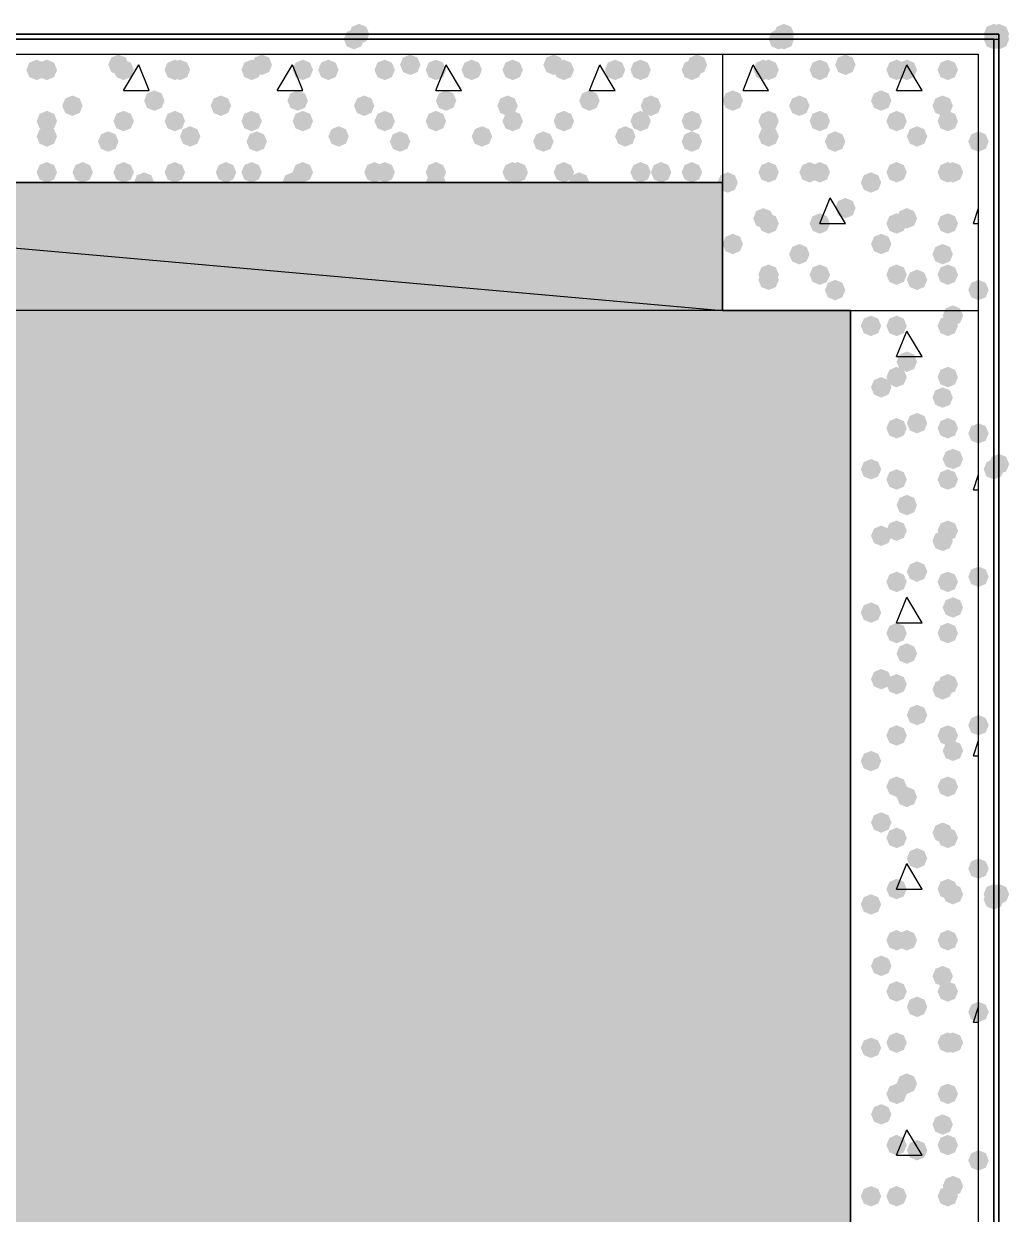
# Model space of a CAD drawing. Header units: millimetres. Extents: x 0 to 420, y 0 to 297.
# Drawn here: x 371.71 to 379.86, y 234.04 to 243.88 of the extents above; entities that cross this region are included whole.
import ezdxf

# ---------------------------------------------------------------- set-up
doc = ezdxf.new("R2010")
doc.units = ezdxf.units.MM
doc.layers.get('0').update_dxf_attribs({"linetype": 'CONTINUOUS'})

msp = doc.modelspace()

# ---------------------------------------------------------------- hatches: boundary and pattern name
at = {"true_color": 0x0000fe}
for points in [[(374.523, 243.755333), (374.498129, 243.695537), (374.438333, 243.670667), (374.378537, 243.695537), (374.353667, 243.755333), (374.378537, 243.815129), (374.438333, 243.84), (374.498129, 243.815129)], [(374.523, 243.755333), (374.498129, 243.695537), (374.438333, 243.670667), (374.378537, 243.695537), (374.353667, 243.755333), (374.378537, 243.815129), (374.438333, 243.84), (374.498129, 243.815129)], [(374.523, 243.755333), (374.498129, 243.695537), (374.438333, 243.670667), (374.378537, 243.695537), (374.353667, 243.755333), (374.378537, 243.815129), (374.438333, 243.84), (374.498129, 243.815129)], [(374.565333, 243.797667), (374.540462, 243.737871), (374.480667, 243.713), (374.420871, 243.737871), (374.396, 243.797667), (374.420871, 243.857462), (374.480667, 243.882333), (374.540462, 243.857463)], [(378.036667, 243.755333), (378.011796, 243.695537), (377.952, 243.670667), (377.892204, 243.695537), (377.867333, 243.755333), (377.892204, 243.815129), (377.952, 243.84), (378.011796, 243.815129)], [(378.079, 243.797667), (378.054129, 243.737871), (377.994333, 243.713), (377.934537, 243.737871), (377.909667, 243.797667), (377.934537, 243.857462), (377.994333, 243.882333), (378.054129, 243.857463)], [(378.079, 243.755333), (378.054129, 243.695537), (377.994333, 243.670667), (377.934537, 243.695537), (377.909667, 243.755333), (377.934537, 243.815129), (377.994333, 243.84), (378.054129, 243.815129)], [(378.079, 243.755333), (378.054129, 243.695537), (377.994333, 243.670667), (377.934537, 243.695537), (377.909667, 243.755333), (377.934537, 243.815129), (377.994333, 243.84), (378.054129, 243.815129)], [(379.814667, 243.797667), (379.789796, 243.737871), (379.73, 243.713), (379.670204, 243.737871), (379.645333, 243.797667), (379.670204, 243.857462), (379.73, 243.882333), (379.789796, 243.857463)], [(379.814667, 243.755333), (379.789796, 243.695537), (379.73, 243.670667), (379.670204, 243.695537), (379.645333, 243.755333), (379.670204, 243.815129), (379.73, 243.84), (379.789796, 243.815129)], [(379.814667, 243.755333), (379.789796, 243.695537), (379.73, 243.670667), (379.670204, 243.695537), (379.645333, 243.755333), (379.670204, 243.815129), (379.73, 243.84), (379.789796, 243.815129)], [(379.814667, 243.755333), (379.789796, 243.695537), (379.73, 243.670667), (379.670204, 243.695537), (379.645333, 243.755333), (379.670204, 243.815129), (379.73, 243.84), (379.789796, 243.815129)], [(379.814667, 243.755333), (379.789796, 243.695537), (379.73, 243.670667), (379.670204, 243.695537), (379.645333, 243.755333), (379.670204, 243.815129), (379.73, 243.84), (379.789796, 243.815129)], [(379.814667, 243.755333), (379.789796, 243.695537), (379.73, 243.670667), (379.670204, 243.695537), (379.645333, 243.755333), (379.670204, 243.815129), (379.73, 243.84), (379.789796, 243.815129)], [(379.814667, 243.755333), (379.789796, 243.695537), (379.73, 243.670667), (379.670204, 243.695537), (379.645333, 243.755333), (379.670204, 243.815129), (379.73, 243.84), (379.789796, 243.815129)], [(379.814667, 243.755333), (379.789796, 243.695537), (379.73, 243.670667), (379.670204, 243.695537), (379.645333, 243.755333), (379.670204, 243.815129), (379.73, 243.84), (379.789796, 243.815129)], [(379.857, 243.797667), (379.832129, 243.737871), (379.772333, 243.713), (379.712538, 243.737871), (379.687667, 243.797667), (379.712537, 243.857462), (379.772333, 243.882333), (379.832129, 243.857463)], [(379.857, 243.797667), (379.832129, 243.737871), (379.772333, 243.713), (379.712538, 243.737871), (379.687667, 243.797667), (379.712537, 243.857462), (379.772333, 243.882333), (379.832129, 243.857463)], [(379.857, 243.755333), (379.832129, 243.695537), (379.772333, 243.670667), (379.712538, 243.695537), (379.687667, 243.755333), (379.712537, 243.815129), (379.772333, 243.84), (379.832129, 243.815129)], [(379.857, 243.755333), (379.832129, 243.695537), (379.772333, 243.670667), (379.712538, 243.695537), (379.687667, 243.755333), (379.712537, 243.815129), (379.772333, 243.84), (379.832129, 243.815129)], [(379.814667, 240.199333), (379.789796, 240.139537), (379.73, 240.114667), (379.670204, 240.139537), (379.645333, 240.199333), (379.670204, 240.259129), (379.73, 240.284), (379.789796, 240.259129)], [(379.814667, 240.199333), (379.789796, 240.139537), (379.73, 240.114667), (379.670204, 240.139537), (379.645333, 240.199333), (379.670204, 240.259129), (379.73, 240.284), (379.789796, 240.259129)], [(379.814667, 240.199333), (379.789796, 240.139537), (379.73, 240.114667), (379.670204, 240.139537), (379.645333, 240.199333), (379.670204, 240.259129), (379.73, 240.284), (379.789796, 240.259129)], [(379.857, 240.241667), (379.832129, 240.181871), (379.772333, 240.157), (379.712538, 240.181871), (379.687667, 240.241667), (379.712537, 240.301462), (379.772333, 240.326333), (379.832129, 240.301463)], [(379.814667, 236.685667), (379.789796, 236.625871), (379.73, 236.601), (379.670204, 236.625871), (379.645333, 236.685667), (379.670204, 236.745462), (379.73, 236.770333), (379.789796, 236.745463)], [(379.814667, 236.685667), (379.789796, 236.625871), (379.73, 236.601), (379.670204, 236.625871), (379.645333, 236.685667), (379.670204, 236.745462), (379.73, 236.770333), (379.789796, 236.745463)], [(379.814667, 236.643333), (379.789796, 236.583537), (379.73, 236.558667), (379.670204, 236.583537), (379.645333, 236.643333), (379.670204, 236.703129), (379.73, 236.728), (379.789796, 236.703129)], [(379.857, 236.685667), (379.832129, 236.625871), (379.772333, 236.601), (379.712538, 236.625871), (379.687667, 236.685667), (379.712537, 236.745462), (379.772333, 236.770333), (379.832129, 236.745463)]]:
    msp.add_hatch(color=0, dxfattribs=at).paths.add_polyline_path(points, flags=0)
at = {"true_color": 0x000007}
for points in [[(379.814667, 243.755333), (379.789796, 243.695537), (379.73, 243.670667), (379.670204, 243.695537), (379.645333, 243.755333), (379.670204, 243.815129), (379.73, 243.84), (379.789796, 243.815129)], [(378.587, 243.543667), (378.562129, 243.483871), (378.502333, 243.459), (378.442538, 243.483871), (378.417667, 243.543667), (378.442537, 243.603462), (378.502333, 243.628333), (378.562129, 243.603463)], [(377.909667, 243.501333), (377.884796, 243.441537), (377.825, 243.416667), (377.765204, 243.441537), (377.740333, 243.501333), (377.765204, 243.561129), (377.825, 243.586), (377.884796, 243.561129)], [(377.952, 243.501333), (377.927129, 243.441537), (377.867333, 243.416667), (377.807538, 243.441537), (377.782667, 243.501333), (377.807537, 243.561129), (377.867333, 243.586), (377.927129, 243.561129)], [(378.375333, 243.501333), (378.350462, 243.441537), (378.290667, 243.416667), (378.230871, 243.441537), (378.206, 243.501333), (378.230871, 243.561129), (378.290667, 243.586), (378.350462, 243.561129)], [(379.010333, 243.501333), (378.985463, 243.441537), (378.925667, 243.416667), (378.865871, 243.441537), (378.841, 243.501333), (378.865871, 243.561129), (378.925667, 243.586), (378.985462, 243.561129)], [(379.095, 243.501333), (379.070129, 243.441537), (379.010333, 243.416667), (378.950538, 243.441537), (378.925667, 243.501333), (378.950537, 243.561129), (379.010333, 243.586), (379.070129, 243.561129)], [(379.433667, 243.501333), (379.408796, 243.441537), (379.349, 243.416667), (379.289204, 243.441537), (379.264333, 243.501333), (379.289204, 243.561129), (379.349, 243.586), (379.408796, 243.561129)], [(377.655667, 243.247333), (377.630796, 243.187537), (377.571, 243.162667), (377.511204, 243.187537), (377.486333, 243.247333), (377.511204, 243.307129), (377.571, 243.332), (377.630796, 243.307129)], [(378.883333, 243.247333), (378.858462, 243.187537), (378.798667, 243.162667), (378.738871, 243.187537), (378.714, 243.247333), (378.738871, 243.307129), (378.798667, 243.332), (378.858462, 243.307129)], [(378.206, 243.205), (378.181129, 243.145204), (378.121333, 243.120333), (378.061537, 243.145204), (378.036667, 243.205), (378.061537, 243.264796), (378.121333, 243.289667), (378.181129, 243.264796)], [(379.391333, 243.205), (379.366463, 243.145204), (379.306667, 243.120333), (379.246871, 243.145204), (379.222, 243.205), (379.246871, 243.264796), (379.306667, 243.289667), (379.366462, 243.264796)], [(377.952, 243.078), (377.927129, 243.018204), (377.867333, 242.993333), (377.807538, 243.018204), (377.782667, 243.078), (377.807537, 243.137796), (377.867333, 243.162667), (377.927129, 243.137796)], [(378.375333, 243.078), (378.350462, 243.018204), (378.290667, 242.993333), (378.230871, 243.018204), (378.206, 243.078), (378.230871, 243.137796), (378.290667, 243.162667), (378.350462, 243.137796)], [(379.010333, 243.078), (378.985463, 243.018204), (378.925667, 242.993333), (378.865871, 243.018204), (378.841, 243.078), (378.865871, 243.137796), (378.925667, 243.162667), (378.985462, 243.137796)], [(379.433667, 243.078), (379.408796, 243.018204), (379.349, 242.993333), (379.289204, 243.018204), (379.264333, 243.078), (379.289204, 243.137796), (379.349, 243.162667), (379.408796, 243.137796)], [(377.952, 242.951), (377.927129, 242.891204), (377.867333, 242.866333), (377.807538, 242.891204), (377.782667, 242.951), (377.807537, 243.010796), (377.867333, 243.035667), (377.927129, 243.010796)], [(379.179667, 242.951), (379.154796, 242.891204), (379.095, 242.866333), (379.035204, 242.891204), (379.010333, 242.951), (379.035204, 243.010796), (379.095, 243.035667), (379.154796, 243.010796)], [(378.502333, 242.908667), (378.477462, 242.848871), (378.417667, 242.824), (378.357871, 242.848871), (378.333, 242.908667), (378.357871, 242.968462), (378.417667, 242.993333), (378.477462, 242.968463)], [(379.687667, 242.908667), (379.662796, 242.848871), (379.603, 242.824), (379.543204, 242.848871), (379.518333, 242.908667), (379.543204, 242.968462), (379.603, 242.993333), (379.662796, 242.968463)], [(377.952, 242.654667), (377.927129, 242.594871), (377.867333, 242.57), (377.807538, 242.594871), (377.782667, 242.654667), (377.807537, 242.714462), (377.867333, 242.739333), (377.927129, 242.714463)], [(378.290667, 242.654667), (378.265796, 242.594871), (378.206, 242.57), (378.146204, 242.594871), (378.121333, 242.654667), (378.146204, 242.714462), (378.206, 242.739333), (378.265796, 242.714463)], [(378.375333, 242.654667), (378.350462, 242.594871), (378.290667, 242.57), (378.230871, 242.594871), (378.206, 242.654667), (378.230871, 242.714462), (378.290667, 242.739333), (378.350462, 242.714463)], [(379.010333, 242.654667), (378.985463, 242.594871), (378.925667, 242.57), (378.865871, 242.594871), (378.841, 242.654667), (378.865871, 242.714462), (378.925667, 242.739333), (378.985462, 242.714463)], [(379.433667, 242.654667), (379.408796, 242.594871), (379.349, 242.57), (379.289204, 242.594871), (379.264333, 242.654667), (379.289204, 242.714462), (379.349, 242.739333), (379.408796, 242.714463)], [(379.476, 242.654667), (379.451129, 242.594871), (379.391333, 242.57), (379.331537, 242.594871), (379.306667, 242.654667), (379.331537, 242.714462), (379.391333, 242.739333), (379.451129, 242.714463)], [(377.613333, 242.57), (377.588462, 242.510204), (377.528667, 242.485333), (377.468871, 242.510204), (377.444, 242.57), (377.468871, 242.629796), (377.528667, 242.654667), (377.588462, 242.629796)], [(378.798667, 242.57), (378.773796, 242.510204), (378.714, 242.485333), (378.654204, 242.510204), (378.629333, 242.57), (378.654204, 242.629796), (378.714, 242.654667), (378.773796, 242.629796)], [(378.587, 242.358333), (378.562129, 242.298537), (378.502333, 242.273667), (378.442538, 242.298537), (378.417667, 242.358333), (378.442537, 242.418129), (378.502333, 242.443), (378.562129, 242.418129)], [(377.909667, 242.273667), (377.884796, 242.213871), (377.825, 242.189), (377.765204, 242.213871), (377.740333, 242.273667), (377.765204, 242.333462), (377.825, 242.358333), (377.884796, 242.333463)], [(379.095, 242.273667), (379.070129, 242.213871), (379.010333, 242.189), (378.950538, 242.213871), (378.925667, 242.273667), (378.950537, 242.333462), (379.010333, 242.358333), (379.070129, 242.333463)], [(377.952, 242.231333), (377.927129, 242.171537), (377.867333, 242.146667), (377.807538, 242.171537), (377.782667, 242.231333), (377.807537, 242.291129), (377.867333, 242.316), (377.927129, 242.291129)], [(378.375333, 242.231333), (378.350462, 242.171537), (378.290667, 242.146667), (378.230871, 242.171537), (378.206, 242.231333), (378.230871, 242.291129), (378.290667, 242.316), (378.350462, 242.291129)], [(379.010333, 242.231333), (378.985463, 242.171537), (378.925667, 242.146667), (378.865871, 242.171537), (378.841, 242.231333), (378.865871, 242.291129), (378.925667, 242.316), (378.985462, 242.291129)], [(379.433667, 242.231333), (379.408796, 242.171537), (379.349, 242.146667), (379.289204, 242.171537), (379.264333, 242.231333), (379.289204, 242.291129), (379.349, 242.316), (379.408796, 242.291129)], [(377.655667, 242.062), (377.630796, 242.002204), (377.571, 241.977333), (377.511204, 242.002204), (377.486333, 242.062), (377.511204, 242.121796), (377.571, 242.146667), (377.630796, 242.121796)], [(378.883333, 242.062), (378.858462, 242.002204), (378.798667, 241.977333), (378.738871, 242.002204), (378.714, 242.062), (378.738871, 242.121796), (378.798667, 242.146667), (378.858462, 242.121796)], [(378.206, 241.977333), (378.181129, 241.917537), (378.121333, 241.892667), (378.061537, 241.917537), (378.036667, 241.977333), (378.061537, 242.037129), (378.121333, 242.062), (378.181129, 242.037129)], [(379.391333, 241.977333), (379.366463, 241.917537), (379.306667, 241.892667), (379.246871, 241.917537), (379.222, 241.977333), (379.246871, 242.037129), (379.306667, 242.062), (379.366462, 242.037129)], [(377.952, 241.808), (377.927129, 241.748204), (377.867333, 241.723333), (377.807538, 241.748204), (377.782667, 241.808), (377.807537, 241.867796), (377.867333, 241.892667), (377.927129, 241.867796)], [(377.952, 241.765667), (377.927129, 241.705871), (377.867333, 241.681), (377.807538, 241.705871), (377.782667, 241.765667), (377.807537, 241.825462), (377.867333, 241.850333), (377.927129, 241.825463)], [(378.375333, 241.808), (378.350462, 241.748204), (378.290667, 241.723333), (378.230871, 241.748204), (378.206, 241.808), (378.230871, 241.867796), (378.290667, 241.892667), (378.350462, 241.867796)], [(379.010333, 241.808), (378.985463, 241.748204), (378.925667, 241.723333), (378.865871, 241.748204), (378.841, 241.808), (378.865871, 241.867796), (378.925667, 241.892667), (378.985462, 241.867796)], [(379.179667, 241.765667), (379.154796, 241.705871), (379.095, 241.681), (379.035204, 241.705871), (379.010333, 241.765667), (379.035204, 241.825462), (379.095, 241.850333), (379.154796, 241.825463)], [(379.433667, 241.808), (379.408796, 241.748204), (379.349, 241.723333), (379.289204, 241.748204), (379.264333, 241.808), (379.289204, 241.867796), (379.349, 241.892667), (379.408796, 241.867796)], [(378.502333, 241.681), (378.477462, 241.621204), (378.417667, 241.596333), (378.357871, 241.621204), (378.333, 241.681), (378.357871, 241.740796), (378.417667, 241.765667), (378.477462, 241.740796)], [(379.687667, 241.681), (379.662796, 241.621204), (379.603, 241.596333), (379.543204, 241.621204), (379.518333, 241.681), (379.543204, 241.740796), (379.603, 241.765667), (379.662796, 241.740796)]]:
    msp.add_hatch(color=0, dxfattribs=at).paths.add_polyline_path(points, flags=0)
h = msp.add_hatch(color=0, dxfattribs=at)
h.paths.add_polyline_path([(31.284333, 243.755333), (379.73, 243.755333)], flags=0)
h.paths.add_polyline_path([(379.73, 243.755333), (31.284333, 243.755333)], flags=0)
h = msp.add_hatch(color=0, dxfattribs=at)
h.paths.add_polyline_path([(379.73, 243.755333), (379.73, 100.160667)], flags=0)
h.paths.add_polyline_path([(379.73, 100.160667), (379.73, 243.755333)], flags=0)
at = {"true_color": 0x000008}
for points in [[(372.575667, 243.543667), (372.550796, 243.483871), (372.491, 243.459), (372.431204, 243.483871), (372.406333, 243.543667), (372.431204, 243.603462), (372.491, 243.628333), (372.550796, 243.603463)], [(373.761, 243.543667), (373.736129, 243.483871), (373.676333, 243.459), (373.616537, 243.483871), (373.591667, 243.543667), (373.616537, 243.603462), (373.676333, 243.628333), (373.736129, 243.603463)], [(374.988667, 243.543667), (374.963796, 243.483871), (374.904, 243.459), (374.844204, 243.483871), (374.819333, 243.543667), (374.844204, 243.603462), (374.904, 243.628333), (374.963796, 243.603463)], [(376.174, 243.543667), (376.149129, 243.483871), (376.089333, 243.459), (376.029537, 243.483871), (376.004667, 243.543667), (376.029537, 243.603462), (376.089333, 243.628333), (376.149129, 243.603463)], [(377.359333, 243.543667), (377.334462, 243.483871), (377.274667, 243.459), (377.214871, 243.483871), (377.19, 243.543667), (377.214871, 243.603462), (377.274667, 243.628333), (377.334462, 243.603463)], [(371.898333, 243.501333), (371.873462, 243.441537), (371.813667, 243.416667), (371.753871, 243.441537), (371.729, 243.501333), (371.753871, 243.561129), (371.813667, 243.586), (371.873462, 243.561129)], [(371.983, 243.501333), (371.958129, 243.441537), (371.898333, 243.416667), (371.838538, 243.441537), (371.813667, 243.501333), (371.838537, 243.561129), (371.898333, 243.586), (371.958129, 243.561129)], [(372.618, 243.501333), (372.593129, 243.441537), (372.533333, 243.416667), (372.473538, 243.441537), (372.448667, 243.501333), (372.473537, 243.561129), (372.533333, 243.586), (372.593129, 243.561129)], [(373.041333, 243.501333), (373.016462, 243.441537), (372.956667, 243.416667), (372.896871, 243.441537), (372.872, 243.501333), (372.896871, 243.561129), (372.956667, 243.586), (373.016462, 243.561129)], [(373.083667, 243.501333), (373.058796, 243.441537), (372.999, 243.416667), (372.939204, 243.441537), (372.914333, 243.501333), (372.939204, 243.561129), (372.999, 243.586), (373.058796, 243.561129)], [(373.676333, 243.501333), (373.651462, 243.441537), (373.591667, 243.416667), (373.531871, 243.441537), (373.507, 243.501333), (373.531871, 243.561129), (373.591667, 243.586), (373.651462, 243.561129)], [(374.099667, 243.501333), (374.074796, 243.441537), (374.015, 243.416667), (373.955204, 243.441537), (373.930333, 243.501333), (373.955204, 243.561129), (374.015, 243.586), (374.074796, 243.561129)], [(374.311333, 243.501333), (374.286462, 243.441537), (374.226667, 243.416667), (374.166871, 243.441537), (374.142, 243.501333), (374.166871, 243.561129), (374.226667, 243.586), (374.286462, 243.561129)], [(374.777, 243.501333), (374.752129, 243.441537), (374.692333, 243.416667), (374.632538, 243.441537), (374.607667, 243.501333), (374.632537, 243.561129), (374.692333, 243.586), (374.752129, 243.561129)], [(375.200333, 243.501333), (375.175462, 243.441537), (375.115667, 243.416667), (375.055871, 243.441537), (375.031, 243.501333), (375.055871, 243.561129), (375.115667, 243.586), (375.175462, 243.561129)], [(375.496667, 243.501333), (375.471796, 243.441537), (375.412, 243.416667), (375.352204, 243.441537), (375.327333, 243.501333), (375.352204, 243.561129), (375.412, 243.586), (375.471796, 243.561129)], [(375.835333, 243.501333), (375.810462, 243.441537), (375.750667, 243.416667), (375.690871, 243.441537), (375.666, 243.501333), (375.690871, 243.561129), (375.750667, 243.586), (375.810462, 243.561129)], [(376.258667, 243.501333), (376.233796, 243.441537), (376.174, 243.416667), (376.114204, 243.441537), (376.089333, 243.501333), (376.114204, 243.561129), (376.174, 243.586), (376.233796, 243.561129)], [(376.682, 243.501333), (376.657129, 243.441537), (376.597333, 243.416667), (376.537537, 243.441537), (376.512667, 243.501333), (376.537537, 243.561129), (376.597333, 243.586), (376.657129, 243.561129)], [(376.893667, 243.501333), (376.868796, 243.441537), (376.809, 243.416667), (376.749204, 243.441537), (376.724333, 243.501333), (376.749204, 243.561129), (376.809, 243.586), (376.868796, 243.561129)], [(377.317, 243.501333), (377.292129, 243.441537), (377.232333, 243.416667), (377.172537, 243.441537), (377.147667, 243.501333), (377.172537, 243.561129), (377.232333, 243.586), (377.292129, 243.561129)], [(372.872, 243.247333), (372.847129, 243.187537), (372.787333, 243.162667), (372.727538, 243.187537), (372.702667, 243.247333), (372.727537, 243.307129), (372.787333, 243.332), (372.847129, 243.307129)], [(374.057333, 243.247333), (374.032462, 243.187537), (373.972667, 243.162667), (373.912871, 243.187537), (373.888, 243.247333), (373.912871, 243.307129), (373.972667, 243.332), (374.032462, 243.307129)], [(375.285, 243.247333), (375.260129, 243.187537), (375.200333, 243.162667), (375.140538, 243.187537), (375.115667, 243.247333), (375.140537, 243.307129), (375.200333, 243.332), (375.260129, 243.307129)], [(376.470333, 243.247333), (376.445462, 243.187537), (376.385667, 243.162667), (376.325871, 243.187537), (376.301, 243.247333), (376.325871, 243.307129), (376.385667, 243.332), (376.445462, 243.307129)], [(372.194667, 243.205), (372.169796, 243.145204), (372.11, 243.120333), (372.050204, 243.145204), (372.025333, 243.205), (372.050204, 243.264796), (372.11, 243.289667), (372.169796, 243.264796)], [(373.422333, 243.205), (373.397462, 243.145204), (373.337667, 243.120333), (373.277871, 243.145204), (373.253, 243.205), (373.277871, 243.264796), (373.337667, 243.289667), (373.397462, 243.264796)], [(374.607667, 243.205), (374.582796, 243.145204), (374.523, 243.120333), (374.463204, 243.145204), (374.438333, 243.205), (374.463204, 243.264796), (374.523, 243.289667), (374.582796, 243.264796)], [(375.793, 243.205), (375.768129, 243.145204), (375.708333, 243.120333), (375.648537, 243.145204), (375.623667, 243.205), (375.648537, 243.264796), (375.708333, 243.289667), (375.768129, 243.264796)], [(376.978333, 243.205), (376.953463, 243.145204), (376.893667, 243.120333), (376.833871, 243.145204), (376.809, 243.205), (376.833871, 243.264796), (376.893667, 243.289667), (376.953462, 243.264796)], [(371.983, 243.078), (371.958129, 243.018204), (371.898333, 242.993333), (371.838538, 243.018204), (371.813667, 243.078), (371.838537, 243.137796), (371.898333, 243.162667), (371.958129, 243.137796)], [(372.618, 243.078), (372.593129, 243.018204), (372.533333, 242.993333), (372.473538, 243.018204), (372.448667, 243.078), (372.473537, 243.137796), (372.533333, 243.162667), (372.593129, 243.137796)], [(373.041333, 243.078), (373.016462, 243.018204), (372.956667, 242.993333), (372.896871, 243.018204), (372.872, 243.078), (372.896871, 243.137796), (372.956667, 243.162667), (373.016462, 243.137796)], [(373.676333, 243.078), (373.651462, 243.018204), (373.591667, 242.993333), (373.531871, 243.018204), (373.507, 243.078), (373.531871, 243.137796), (373.591667, 243.162667), (373.651462, 243.137796)], [(374.099667, 243.078), (374.074796, 243.018204), (374.015, 242.993333), (373.955204, 243.018204), (373.930333, 243.078), (373.955204, 243.137796), (374.015, 243.162667), (374.074796, 243.137796)], [(374.777, 243.078), (374.752129, 243.018204), (374.692333, 242.993333), (374.632538, 243.018204), (374.607667, 243.078), (374.632537, 243.137796), (374.692333, 243.162667), (374.752129, 243.137796)], [(375.200333, 243.078), (375.175462, 243.018204), (375.115667, 242.993333), (375.055871, 243.018204), (375.031, 243.078), (375.055871, 243.137796), (375.115667, 243.162667), (375.175462, 243.137796)], [(375.835333, 243.078), (375.810462, 243.018204), (375.750667, 242.993333), (375.690871, 243.018204), (375.666, 243.078), (375.690871, 243.137796), (375.750667, 243.162667), (375.810462, 243.137796)], [(376.258667, 243.078), (376.233796, 243.018204), (376.174, 242.993333), (376.114204, 243.018204), (376.089333, 243.078), (376.114204, 243.137796), (376.174, 243.162667), (376.233796, 243.137796)], [(376.893667, 243.078), (376.868796, 243.018204), (376.809, 242.993333), (376.749204, 243.018204), (376.724333, 243.078), (376.749204, 243.137796), (376.809, 243.162667), (376.868796, 243.137796)], [(377.317, 243.078), (377.292129, 243.018204), (377.232333, 242.993333), (377.172537, 243.018204), (377.147667, 243.078), (377.172537, 243.137796), (377.232333, 243.162667), (377.292129, 243.137796)], [(371.983, 242.951), (371.958129, 242.891204), (371.898333, 242.866333), (371.838538, 242.891204), (371.813667, 242.951), (371.838537, 243.010796), (371.898333, 243.035667), (371.958129, 243.010796)], [(373.168333, 242.951), (373.143462, 242.891204), (373.083667, 242.866333), (373.023871, 242.891204), (372.999, 242.951), (373.023871, 243.010796), (373.083667, 243.035667), (373.143462, 243.010796)], [(374.396, 242.951), (374.371129, 242.891204), (374.311333, 242.866333), (374.251537, 242.891204), (374.226667, 242.951), (374.251537, 243.010796), (374.311333, 243.035667), (374.371129, 243.010796)], [(375.581333, 242.951), (375.556462, 242.891204), (375.496667, 242.866333), (375.436871, 242.891204), (375.412, 242.951), (375.436871, 243.010796), (375.496667, 243.035667), (375.556462, 243.010796)], [(376.766667, 242.951), (376.741796, 242.891204), (376.682, 242.866333), (376.622204, 242.891204), (376.597333, 242.951), (376.622204, 243.010796), (376.682, 243.035667), (376.741796, 243.010796)], [(372.491, 242.908667), (372.466129, 242.848871), (372.406333, 242.824), (372.346537, 242.848871), (372.321667, 242.908667), (372.346537, 242.968462), (372.406333, 242.993333), (372.466129, 242.968463)], [(373.718667, 242.908667), (373.693796, 242.848871), (373.634, 242.824), (373.574204, 242.848871), (373.549333, 242.908667), (373.574204, 242.968462), (373.634, 242.993333), (373.693796, 242.968463)], [(374.904, 242.908667), (374.879129, 242.848871), (374.819333, 242.824), (374.759537, 242.848871), (374.734667, 242.908667), (374.759537, 242.968462), (374.819333, 242.993333), (374.879129, 242.968463)], [(376.089333, 242.908667), (376.064462, 242.848871), (376.004667, 242.824), (375.944871, 242.848871), (375.92, 242.908667), (375.944871, 242.968462), (376.004667, 242.993333), (376.064462, 242.968463)], [(377.317, 242.908667), (377.292129, 242.848871), (377.232333, 242.824), (377.172537, 242.848871), (377.147667, 242.908667), (377.172537, 242.968462), (377.232333, 242.993333), (377.292129, 242.968463)], [(371.983, 242.654667), (371.958129, 242.594871), (371.898333, 242.57), (371.838538, 242.594871), (371.813667, 242.654667), (371.838537, 242.714462), (371.898333, 242.739333), (371.958129, 242.714463)], [(372.279333, 242.654667), (372.254462, 242.594871), (372.194667, 242.57), (372.134871, 242.594871), (372.11, 242.654667), (372.134871, 242.714462), (372.194667, 242.739333), (372.254462, 242.714463)], [(372.618, 242.654667), (372.593129, 242.594871), (372.533333, 242.57), (372.473538, 242.594871), (372.448667, 242.654667), (372.473537, 242.714462), (372.533333, 242.739333), (372.593129, 242.714463)], [(373.041333, 242.654667), (373.016462, 242.594871), (372.956667, 242.57), (372.896871, 242.594871), (372.872, 242.654667), (372.896871, 242.714462), (372.956667, 242.739333), (373.016462, 242.714463)], [(373.464667, 242.654667), (373.439796, 242.594871), (373.38, 242.57), (373.320204, 242.594871), (373.295333, 242.654667), (373.320204, 242.714462), (373.38, 242.739333), (373.439796, 242.714463)], [(373.676333, 242.654667), (373.651462, 242.594871), (373.591667, 242.57), (373.531871, 242.594871), (373.507, 242.654667), (373.531871, 242.714462), (373.591667, 242.739333), (373.651462, 242.714463)], [(374.099667, 242.654667), (374.074796, 242.594871), (374.015, 242.57), (373.955204, 242.594871), (373.930333, 242.654667), (373.955204, 242.714462), (374.015, 242.739333), (374.074796, 242.714463)], [(374.692333, 242.654667), (374.667462, 242.594871), (374.607667, 242.57), (374.547871, 242.594871), (374.523, 242.654667), (374.547871, 242.714462), (374.607667, 242.739333), (374.667462, 242.714463)], [(374.777, 242.654667), (374.752129, 242.594871), (374.692333, 242.57), (374.632538, 242.594871), (374.607667, 242.654667), (374.632537, 242.714462), (374.692333, 242.739333), (374.752129, 242.714463)], [(375.200333, 242.654667), (375.175462, 242.594871), (375.115667, 242.57), (375.055871, 242.594871), (375.031, 242.654667), (375.055871, 242.714462), (375.115667, 242.739333), (375.175462, 242.714463)], [(375.835333, 242.654667), (375.810462, 242.594871), (375.750667, 242.57), (375.690871, 242.594871), (375.666, 242.654667), (375.690871, 242.714462), (375.750667, 242.739333), (375.810462, 242.714463)], [(375.877667, 242.654667), (375.852796, 242.594871), (375.793, 242.57), (375.733204, 242.594871), (375.708333, 242.654667), (375.733204, 242.714462), (375.793, 242.739333), (375.852796, 242.714463)], [(376.258667, 242.654667), (376.233796, 242.594871), (376.174, 242.57), (376.114204, 242.594871), (376.089333, 242.654667), (376.114204, 242.714462), (376.174, 242.739333), (376.233796, 242.714463)], [(376.893667, 242.654667), (376.868796, 242.594871), (376.809, 242.57), (376.749204, 242.594871), (376.724333, 242.654667), (376.749204, 242.714462), (376.809, 242.739333), (376.868796, 242.714463)], [(377.063, 242.654667), (377.038129, 242.594871), (376.978333, 242.57), (376.918537, 242.594871), (376.893667, 242.654667), (376.918537, 242.714462), (376.978333, 242.739333), (377.038129, 242.714463)], [(377.317, 242.654667), (377.292129, 242.594871), (377.232333, 242.57), (377.172537, 242.594871), (377.147667, 242.654667), (377.172537, 242.714462), (377.232333, 242.739333), (377.292129, 242.714463)], [(372.787333, 242.57), (372.762462, 242.510204), (372.702667, 242.485333), (372.642871, 242.510204), (372.618, 242.57), (372.642871, 242.629796), (372.702667, 242.654667), (372.762462, 242.629796)], [(374.015, 242.57), (373.990129, 242.510204), (373.930333, 242.485333), (373.870538, 242.510204), (373.845667, 242.57), (373.870537, 242.629796), (373.930333, 242.654667), (373.990129, 242.629796)], [(375.200333, 242.57), (375.175462, 242.510204), (375.115667, 242.485333), (375.055871, 242.510204), (375.031, 242.57), (375.055871, 242.629796), (375.115667, 242.654667), (375.175462, 242.629796)], [(376.385667, 242.57), (376.360796, 242.510204), (376.301, 242.485333), (376.241204, 242.510204), (376.216333, 242.57), (376.241204, 242.629796), (376.301, 242.654667), (376.360796, 242.629796)], [(379.476, 241.469333), (379.451129, 241.409538), (379.391333, 241.384667), (379.331537, 241.409538), (379.306667, 241.469333), (379.331537, 241.529129), (379.391333, 241.554), (379.451129, 241.529129)], [(378.798667, 241.384667), (378.773796, 241.324871), (378.714, 241.3), (378.654204, 241.324871), (378.629333, 241.384667), (378.654204, 241.444462), (378.714, 241.469333), (378.773796, 241.444463)], [(379.010333, 241.384667), (378.985463, 241.324871), (378.925667, 241.3), (378.865871, 241.324871), (378.841, 241.384667), (378.865871, 241.444462), (378.925667, 241.469333), (378.985462, 241.444463)], [(379.433667, 241.384667), (379.408796, 241.324871), (379.349, 241.3), (379.289204, 241.324871), (379.264333, 241.384667), (379.289204, 241.444462), (379.349, 241.469333), (379.408796, 241.444463)], [(379.095, 241.088333), (379.070129, 241.028537), (379.010333, 241.003667), (378.950538, 241.028537), (378.925667, 241.088333), (378.950537, 241.148129), (379.010333, 241.173), (379.070129, 241.148129)], [(379.010333, 240.961333), (378.985463, 240.901537), (378.925667, 240.876667), (378.865871, 240.901537), (378.841, 240.961333), (378.865871, 241.021129), (378.925667, 241.046), (378.985462, 241.021129)], [(379.433667, 240.961333), (379.408796, 240.901537), (379.349, 240.876667), (379.289204, 240.901537), (379.264333, 240.961333), (379.289204, 241.021129), (379.349, 241.046), (379.408796, 241.021129)], [(378.883333, 240.876667), (378.858462, 240.816871), (378.798667, 240.792), (378.738871, 240.816871), (378.714, 240.876667), (378.738871, 240.936462), (378.798667, 240.961333), (378.858462, 240.936463)], [(379.391333, 240.792), (379.366463, 240.732204), (379.306667, 240.707333), (379.246871, 240.732204), (379.222, 240.792), (379.246871, 240.851796), (379.306667, 240.876667), (379.366462, 240.851796)], [(379.179667, 240.580333), (379.154796, 240.520537), (379.095, 240.495667), (379.035204, 240.520537), (379.010333, 240.580333), (379.035204, 240.640129), (379.095, 240.665), (379.154796, 240.640129)], [(379.010333, 240.538), (378.985463, 240.478204), (378.925667, 240.453333), (378.865871, 240.478204), (378.841, 240.538), (378.865871, 240.597796), (378.925667, 240.622667), (378.985462, 240.597796)], [(379.433667, 240.538), (379.408796, 240.478204), (379.349, 240.453333), (379.289204, 240.478204), (379.264333, 240.538), (379.289204, 240.597796), (379.349, 240.622667), (379.408796, 240.597796)], [(379.687667, 240.495667), (379.662796, 240.435871), (379.603, 240.411), (379.543204, 240.435871), (379.518333, 240.495667), (379.543204, 240.555462), (379.603, 240.580333), (379.662796, 240.555463)], [(379.476, 240.284), (379.451129, 240.224204), (379.391333, 240.199333), (379.331537, 240.224204), (379.306667, 240.284), (379.331537, 240.343796), (379.391333, 240.368667), (379.451129, 240.343796)], [(378.798667, 240.199333), (378.773796, 240.139537), (378.714, 240.114667), (378.654204, 240.139537), (378.629333, 240.199333), (378.654204, 240.259129), (378.714, 240.284), (378.773796, 240.259129)], [(379.010333, 240.114667), (378.985463, 240.054871), (378.925667, 240.03), (378.865871, 240.054871), (378.841, 240.114667), (378.865871, 240.174462), (378.925667, 240.199333), (378.985462, 240.174463)], [(379.433667, 240.114667), (379.408796, 240.054871), (379.349, 240.03), (379.289204, 240.054871), (379.264333, 240.114667), (379.289204, 240.174462), (379.349, 240.199333), (379.408796, 240.174463)], [(379.095, 239.903), (379.070129, 239.843204), (379.010333, 239.818333), (378.950538, 239.843204), (378.925667, 239.903), (378.950537, 239.962796), (379.010333, 239.987667), (379.070129, 239.962796)], [(379.010333, 239.691333), (378.985463, 239.631537), (378.925667, 239.606667), (378.865871, 239.631537), (378.841, 239.691333), (378.865871, 239.751129), (378.925667, 239.776), (378.985462, 239.751129)], [(379.433667, 239.691333), (379.408796, 239.631537), (379.349, 239.606667), (379.289204, 239.631537), (379.264333, 239.691333), (379.289204, 239.751129), (379.349, 239.776), (379.408796, 239.751129)], [(378.883333, 239.649), (378.858462, 239.589204), (378.798667, 239.564333), (378.738871, 239.589204), (378.714, 239.649), (378.738871, 239.708796), (378.798667, 239.733667), (378.858462, 239.708796)], [(379.391333, 239.606667), (379.366463, 239.546871), (379.306667, 239.522), (379.246871, 239.546871), (379.222, 239.606667), (379.246871, 239.666462), (379.306667, 239.691333), (379.366462, 239.666463)], [(379.179667, 239.352667), (379.154796, 239.292871), (379.095, 239.268), (379.035204, 239.292871), (379.010333, 239.352667), (379.035204, 239.412462), (379.095, 239.437333), (379.154796, 239.412463)], [(379.687667, 239.310333), (379.662796, 239.250537), (379.603, 239.225667), (379.543204, 239.250537), (379.518333, 239.310333), (379.543204, 239.370129), (379.603, 239.395), (379.662796, 239.370129)], [(379.010333, 239.268), (378.985463, 239.208204), (378.925667, 239.183333), (378.865871, 239.208204), (378.841, 239.268), (378.865871, 239.327796), (378.925667, 239.352667), (378.985462, 239.327796)], [(379.433667, 239.268), (379.408796, 239.208204), (379.349, 239.183333), (379.289204, 239.208204), (379.264333, 239.268), (379.289204, 239.327796), (379.349, 239.352667), (379.408796, 239.327796)], [(378.798667, 239.014), (378.773796, 238.954204), (378.714, 238.929333), (378.654204, 238.954204), (378.629333, 239.014), (378.654204, 239.073796), (378.714, 239.098667), (378.773796, 239.073796)], [(379.476, 239.056333), (379.451129, 238.996537), (379.391333, 238.971667), (379.331537, 238.996537), (379.306667, 239.056333), (379.331537, 239.116129), (379.391333, 239.141), (379.451129, 239.116129)], [(379.010333, 238.844667), (378.985463, 238.784871), (378.925667, 238.76), (378.865871, 238.784871), (378.841, 238.844667), (378.865871, 238.904462), (378.925667, 238.929333), (378.985462, 238.904463)], [(379.433667, 238.844667), (379.408796, 238.784871), (379.349, 238.76), (379.289204, 238.784871), (379.264333, 238.844667), (379.289204, 238.904462), (379.349, 238.929333), (379.408796, 238.904463)], [(379.095, 238.675333), (379.070129, 238.615537), (379.010333, 238.590667), (378.950538, 238.615537), (378.925667, 238.675333), (378.950537, 238.735129), (379.010333, 238.76), (379.070129, 238.735129)], [(378.883333, 238.463667), (378.858462, 238.403871), (378.798667, 238.379), (378.738871, 238.403871), (378.714, 238.463667), (378.738871, 238.523462), (378.798667, 238.548333), (378.858462, 238.523463)], [(379.010333, 238.421333), (378.985463, 238.361537), (378.925667, 238.336667), (378.865871, 238.361537), (378.841, 238.421333), (378.865871, 238.481129), (378.925667, 238.506), (378.985462, 238.481129)], [(379.433667, 238.421333), (379.408796, 238.361537), (379.349, 238.336667), (379.289204, 238.361537), (379.264333, 238.421333), (379.289204, 238.481129), (379.349, 238.506), (379.408796, 238.481129)], [(379.391333, 238.379), (379.366463, 238.319204), (379.306667, 238.294333), (379.246871, 238.319204), (379.222, 238.379), (379.246871, 238.438796), (379.306667, 238.463667), (379.366462, 238.438796)], [(379.179667, 238.167333), (379.154796, 238.107537), (379.095, 238.082667), (379.035204, 238.107537), (379.010333, 238.167333), (379.035204, 238.227129), (379.095, 238.252), (379.154796, 238.227129)], [(379.687667, 238.082667), (379.662796, 238.022871), (379.603, 237.998), (379.543204, 238.022871), (379.518333, 238.082667), (379.543204, 238.142462), (379.603, 238.167333), (379.662796, 238.142463)], [(379.010333, 237.998), (378.985463, 237.938204), (378.925667, 237.913333), (378.865871, 237.938204), (378.841, 237.998), (378.865871, 238.057796), (378.925667, 238.082667), (378.985462, 238.057796)], [(379.433667, 237.998), (379.408796, 237.938204), (379.349, 237.913333), (379.289204, 237.938204), (379.264333, 237.998), (379.289204, 238.057796), (379.349, 238.082667), (379.408796, 238.057796)], [(379.476, 237.871), (379.451129, 237.811204), (379.391333, 237.786333), (379.331537, 237.811204), (379.306667, 237.871), (379.331537, 237.930796), (379.391333, 237.955667), (379.451129, 237.930796)], [(378.798667, 237.786333), (378.773796, 237.726537), (378.714, 237.701667), (378.654204, 237.726537), (378.629333, 237.786333), (378.654204, 237.846129), (378.714, 237.871), (378.773796, 237.846129)], [(379.010333, 237.574667), (378.985463, 237.514871), (378.925667, 237.49), (378.865871, 237.514871), (378.841, 237.574667), (378.865871, 237.634462), (378.925667, 237.659333), (378.985462, 237.634463)], [(379.433667, 237.574667), (379.408796, 237.514871), (379.349, 237.49), (379.289204, 237.514871), (379.264333, 237.574667), (379.289204, 237.634462), (379.349, 237.659333), (379.408796, 237.634463)], [(379.095, 237.49), (379.070129, 237.430204), (379.010333, 237.405333), (378.950538, 237.430204), (378.925667, 237.49), (378.950537, 237.549796), (379.010333, 237.574667), (379.070129, 237.549796)], [(378.883333, 237.278333), (378.858462, 237.218537), (378.798667, 237.193667), (378.738871, 237.218537), (378.714, 237.278333), (378.738871, 237.338129), (378.798667, 237.363), (378.858462, 237.338129)], [(379.010333, 237.151333), (378.985463, 237.091537), (378.925667, 237.066667), (378.865871, 237.091537), (378.841, 237.151333), (378.865871, 237.211129), (378.925667, 237.236), (378.985462, 237.211129)], [(379.391333, 237.193667), (379.366463, 237.133871), (379.306667, 237.109), (379.246871, 237.133871), (379.222, 237.193667), (379.246871, 237.253462), (379.306667, 237.278333), (379.366462, 237.253463)], [(379.433667, 237.151333), (379.408796, 237.091537), (379.349, 237.066667), (379.289204, 237.091537), (379.264333, 237.151333), (379.289204, 237.211129), (379.349, 237.236), (379.408796, 237.211129)], [(379.179667, 236.982), (379.154796, 236.922204), (379.095, 236.897333), (379.035204, 236.922204), (379.010333, 236.982), (379.035204, 237.041796), (379.095, 237.066667), (379.154796, 237.041796)], [(379.687667, 236.897333), (379.662796, 236.837537), (379.603, 236.812667), (379.543204, 236.837537), (379.518333, 236.897333), (379.543204, 236.957129), (379.603, 236.982), (379.662796, 236.957129)], [(379.010333, 236.728), (378.985463, 236.668204), (378.925667, 236.643333), (378.865871, 236.668204), (378.841, 236.728), (378.865871, 236.787796), (378.925667, 236.812667), (378.985462, 236.787796)], [(379.433667, 236.728), (379.408796, 236.668204), (379.349, 236.643333), (379.289204, 236.668204), (379.264333, 236.728), (379.289204, 236.787796), (379.349, 236.812667), (379.408796, 236.787796)], [(379.476, 236.685667), (379.451129, 236.625871), (379.391333, 236.601), (379.331537, 236.625871), (379.306667, 236.685667), (379.331537, 236.745462), (379.391333, 236.770333), (379.451129, 236.745463)], [(378.798667, 236.601), (378.773796, 236.541204), (378.714, 236.516333), (378.654204, 236.541204), (378.629333, 236.601), (378.654204, 236.660796), (378.714, 236.685667), (378.773796, 236.660796)], [(379.010333, 236.304667), (378.985463, 236.244871), (378.925667, 236.22), (378.865871, 236.244871), (378.841, 236.304667), (378.865871, 236.364462), (378.925667, 236.389333), (378.985462, 236.364463)], [(379.095, 236.304667), (379.070129, 236.244871), (379.010333, 236.22), (378.950538, 236.244871), (378.925667, 236.304667), (378.950537, 236.364462), (379.010333, 236.389333), (379.070129, 236.364463)], [(379.433667, 236.304667), (379.408796, 236.244871), (379.349, 236.22), (379.289204, 236.244871), (379.264333, 236.304667), (379.289204, 236.364462), (379.349, 236.389333), (379.408796, 236.364463)], [(378.883333, 236.093), (378.858462, 236.033204), (378.798667, 236.008333), (378.738871, 236.033204), (378.714, 236.093), (378.738871, 236.152796), (378.798667, 236.177667), (378.858462, 236.152796)], [(379.391333, 236.008333), (379.366463, 235.948537), (379.306667, 235.923667), (379.246871, 235.948537), (379.222, 236.008333), (379.246871, 236.068129), (379.306667, 236.093), (379.366462, 236.068129)], [(379.010333, 235.881333), (378.985463, 235.821537), (378.925667, 235.796667), (378.865871, 235.821537), (378.841, 235.881333), (378.865871, 235.941129), (378.925667, 235.966), (378.985462, 235.941129)], [(379.433667, 235.881333), (379.408796, 235.821537), (379.349, 235.796667), (379.289204, 235.821537), (379.264333, 235.881333), (379.289204, 235.941129), (379.349, 235.966), (379.408796, 235.941129)], [(379.179667, 235.754333), (379.154796, 235.694538), (379.095, 235.669667), (379.035204, 235.694538), (379.010333, 235.754333), (379.035204, 235.814129), (379.095, 235.839), (379.154796, 235.814129)], [(379.687667, 235.712), (379.662796, 235.652204), (379.603, 235.627333), (379.543204, 235.652204), (379.518333, 235.712), (379.543204, 235.771796), (379.603, 235.796667), (379.662796, 235.771796)], [(379.010333, 235.458), (378.985463, 235.398204), (378.925667, 235.373333), (378.865871, 235.398204), (378.841, 235.458), (378.865871, 235.517796), (378.925667, 235.542667), (378.985462, 235.517796)], [(379.433667, 235.458), (379.408796, 235.398204), (379.349, 235.373333), (379.289204, 235.398204), (379.264333, 235.458), (379.289204, 235.517796), (379.349, 235.542667), (379.408796, 235.517796)], [(379.476, 235.458), (379.451129, 235.398204), (379.391333, 235.373333), (379.331537, 235.398204), (379.306667, 235.458), (379.331537, 235.517796), (379.391333, 235.542667), (379.451129, 235.517796)], [(378.798667, 235.415667), (378.773796, 235.355871), (378.714, 235.331), (378.654204, 235.355871), (378.629333, 235.415667), (378.654204, 235.475462), (378.714, 235.500333), (378.773796, 235.475463)], [(379.095, 235.119333), (379.070129, 235.059537), (379.010333, 235.034667), (378.950538, 235.059537), (378.925667, 235.119333), (378.950537, 235.179129), (379.010333, 235.204), (379.070129, 235.179129)], [(379.010333, 235.034667), (378.985463, 234.974871), (378.925667, 234.95), (378.865871, 234.974871), (378.841, 235.034667), (378.865871, 235.094462), (378.925667, 235.119333), (378.985462, 235.094463)], [(379.433667, 235.034667), (379.408796, 234.974871), (379.349, 234.95), (379.289204, 234.974871), (379.264333, 235.034667), (379.289204, 235.094462), (379.349, 235.119333), (379.408796, 235.094463)], [(378.883333, 234.865333), (378.858462, 234.805537), (378.798667, 234.780667), (378.738871, 234.805537), (378.714, 234.865333), (378.738871, 234.925129), (378.798667, 234.95), (378.858462, 234.925129)], [(379.391333, 234.780667), (379.366463, 234.720871), (379.306667, 234.696), (379.246871, 234.720871), (379.222, 234.780667), (379.246871, 234.840462), (379.306667, 234.865333), (379.366462, 234.840463)], [(379.010333, 234.611333), (378.985463, 234.551537), (378.925667, 234.526667), (378.865871, 234.551537), (378.841, 234.611333), (378.865871, 234.671129), (378.925667, 234.696), (378.985462, 234.671129)], [(379.179667, 234.569), (379.154796, 234.509204), (379.095, 234.484333), (379.035204, 234.509204), (379.010333, 234.569), (379.035204, 234.628796), (379.095, 234.653667), (379.154796, 234.628796)], [(379.433667, 234.611333), (379.408796, 234.551537), (379.349, 234.526667), (379.289204, 234.551537), (379.264333, 234.611333), (379.289204, 234.671129), (379.349, 234.696), (379.408796, 234.671129)], [(379.687667, 234.484333), (379.662796, 234.424537), (379.603, 234.399667), (379.543204, 234.424537), (379.518333, 234.484333), (379.543204, 234.544129), (379.603, 234.569), (379.662796, 234.544129)], [(379.476, 234.272667), (379.451129, 234.212871), (379.391333, 234.188), (379.331537, 234.212871), (379.306667, 234.272667), (379.331537, 234.332462), (379.391333, 234.357333), (379.451129, 234.332463)], [(378.798667, 234.188), (378.773796, 234.128204), (378.714, 234.103333), (378.654204, 234.128204), (378.629333, 234.188), (378.654204, 234.247796), (378.714, 234.272667), (378.773796, 234.247796)], [(379.010333, 234.188), (378.985463, 234.128204), (378.925667, 234.103333), (378.865871, 234.128204), (378.841, 234.188), (378.865871, 234.247796), (378.925667, 234.272667), (378.985462, 234.247796)], [(379.433667, 234.188), (379.408796, 234.128204), (379.349, 234.103333), (379.289204, 234.128204), (379.264333, 234.188), (379.289204, 234.247796), (379.349, 234.272667), (379.408796, 234.247796)]]:
    msp.add_hatch(color=0, dxfattribs=at).paths.add_polyline_path(points, flags=0)
h = msp.add_hatch(color=0, dxfattribs=at)
h.paths.add_polyline_path([(377.486333, 242.57), (365.506, 242.57), (377.486333, 241.511667)], flags=0)
h.paths.add_polyline_path([(365.506, 242.57), (377.486333, 241.511667), (365.506, 241.511667)], flags=0)
h = msp.add_hatch(color=0, dxfattribs=at)
h.paths.add_polyline_path([(378.544667, 241.511667), (32.469667, 241.511667), (378.544667, 222.461667)], flags=0)
h.paths.add_polyline_path([(32.469667, 241.511667), (378.544667, 222.461667), (32.469667, 222.461667)], flags=0)

# ---------------------------------------------------------------- linework, layer by layer
at = {"color": 0, "true_color": 0x000007}
for points in [[(379.73, 243.797667), (31.242, 243.797667), (379.73, 243.797667), (31.242, 243.755333)], [(379.73, 243.797667), (31.242, 243.797667), (31.242, 243.755333)], [(379.73, 243.755333), (31.284333, 243.755333), (31.242, 243.755333)], [(31.284333, 243.755333), (379.73, 243.755333)], [(31.284333, 243.755333), (379.73, 243.755333)], [(379.73, 243.797667), (379.772333, 243.797667)], [(379.772333, 100.118333), (379.772333, 243.797667), (379.73, 243.797667)], [(379.73, 243.755333), (379.772333, 243.755333), (379.73, 100.118333)], [(379.73, 243.755333), (379.73, 100.118333)], [(379.73, 243.755333), (379.73, 100.160667), (379.73, 100.118333)], [(379.73, 243.755333), (379.73, 100.160667)], [(379.772333, 243.797667), (379.772333, 243.755333)], [(379.772333, 243.755333), (379.772333, 100.118333)], [(377.486333, 243.628333), (365.506, 243.628333)], [(377.655667, 243.332), (377.740333, 243.543667)], [(377.867333, 243.332), (377.740333, 243.543667)], [(378.925667, 243.332), (379.010333, 243.543667)], [(379.137333, 243.332), (379.010333, 243.543667)], [(377.655667, 243.332), (377.867333, 243.332)], [(378.925667, 243.332), (379.137333, 243.332)], [(365.506, 242.57), (377.486333, 242.57)], [(378.290667, 242.231333), (378.375333, 242.443)], [(378.502333, 242.231333), (378.375333, 242.443)], [(379.560667, 242.231333), (379.603, 242.358333)], [(378.290667, 242.231333), (378.502333, 242.231333)], [(379.560667, 242.231333), (379.603, 242.231333)], [(378.544667, 241.511667), (378.544667, 222.461667)], [(379.603, 222.461667), (379.603, 241.511667)]]:
    msp.add_lwpolyline(points, dxfattribs=at)
for points in [[(31.284333, 243.755333), (379.73, 243.755333)], [(31.284333, 243.755333), (379.73, 243.755333)], [(379.73, 243.755333), (31.284333, 243.755333)], [(379.73, 243.755333), (379.73, 100.118333)], [(379.73, 243.755333), (379.73, 100.160667)], [(379.73, 100.160667), (379.73, 243.755333)], [(377.486333, 243.628333), (377.486333, 241.511667), (379.603, 241.511667), (379.603, 243.628333)]]:
    msp.add_lwpolyline(points, close=True, dxfattribs=at)
at = {"color": 0, "true_color": 0x000008}
for points in [[(372.533333, 243.332), (372.660333, 243.543667)], [(372.745, 243.332), (372.660333, 243.543667)], [(373.803333, 243.332), (373.930333, 243.543667)], [(374.015, 243.332), (373.930333, 243.543667)], [(375.115667, 243.332), (375.200333, 243.543667)], [(375.327333, 243.332), (375.200333, 243.543667)], [(376.385667, 243.332), (376.470333, 243.543667)], [(376.597333, 243.332), (376.470333, 243.543667)], [(372.533333, 243.332), (372.745, 243.332)], [(373.803333, 243.332), (374.015, 243.332)], [(375.115667, 243.332), (375.327333, 243.332)], [(376.385667, 243.332), (376.597333, 243.332)], [(378.925667, 241.130667), (379.010333, 241.342333)], [(379.137333, 241.130667), (379.010333, 241.342333)], [(378.925667, 241.130667), (379.137333, 241.130667)], [(379.560667, 240.03), (379.603, 240.157)], [(379.560667, 240.03), (379.603, 240.03)], [(378.925667, 238.929333), (379.010333, 239.141)], [(379.137333, 238.929333), (379.010333, 239.141)], [(378.925667, 238.929333), (379.137333, 238.929333)], [(379.560667, 237.828667), (379.603, 237.955667)], [(379.560667, 237.828667), (379.603, 237.828667)], [(378.925667, 236.728), (379.010333, 236.939667)], [(379.137333, 236.728), (379.010333, 236.939667)], [(378.925667, 236.728), (379.137333, 236.728)], [(379.560667, 235.627333), (379.603, 235.754333)], [(379.560667, 235.627333), (379.603, 235.627333)], [(378.925667, 234.526667), (379.010333, 234.738333)], [(379.137333, 234.526667), (379.010333, 234.738333)], [(378.925667, 234.526667), (379.137333, 234.526667)]]:
    msp.add_lwpolyline(points, dxfattribs=at)
for points in [[(377.486333, 242.57), (365.506, 242.57), (377.486333, 241.511667)], [(365.506, 242.57), (377.486333, 241.511667), (365.506, 241.511667)], [(378.544667, 241.511667), (32.469667, 241.511667), (378.544667, 222.461667)]]:
    msp.add_lwpolyline(points, close=True, dxfattribs=at)

doc.saveas('drawing.dxf')
